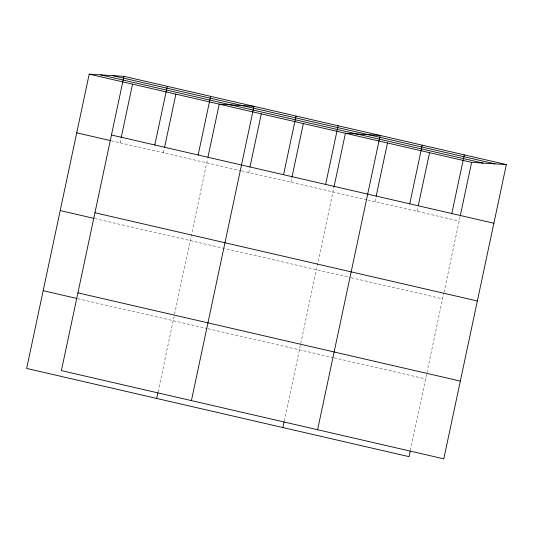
<?xml version="1.0" encoding="UTF-8"?>
<svg xmlns="http://www.w3.org/2000/svg" width="533" height="533" viewBox="0 0 533 533"><rect width="100%" height="100%" fill="white"/><g stroke="black" fill="none" stroke-linecap="round" stroke-linejoin="round"><path stroke-width="0.4" stroke-dasharray="2.67 2" d="M120.072 142.817L120.924 138.8M163.411 152.818L164.264 148.8M158.048 391.955L174.391 315.07M174.558 314.27L207.604 158.801M248.818 172.525L249.844 167.702M290.878 182.226L291.738 178.209M284.242 421.07L333.798 187.916M375.012 201.641L376.038 196.817M417.072 211.348L417.932 207.33M410.437 450.185L443.816 293.137M443.989 292.324L460.166 216.231M111.244 140.779L240.729 170.66M241.536 170.846L366.924 199.775M367.73 199.962L459.14 221.048M94.714 218.537L350.394 277.526M351.2 277.713L442.617 298.806M77.691 298.647L207.17 328.521M207.983 328.708L333.365 357.636M334.178 357.823L425.587 378.916"/><path stroke-width="0.8" d="M123.942 76.332L61.388 370.615L443.796 458.846L506.35 164.564L123.942 76.332L89.204 74.154L26.65 368.436L409.058 456.668L410.263 450.998M121.098 137.994L132.544 84.154M154.81 145.003L167.282 86.333M164.604 147.195L175.883 94.148M198.149 155.003L210.622 96.333M156.669 398.431L157.875 392.761M207.943 157.195L219.223 104.148L253.961 106.334L191.407 400.616M250.01 166.896L261.283 113.855M283.556 174.704L296.028 116.041M291.904 177.409L303.35 123.563M325.623 184.411L338.089 125.741M282.863 427.553L284.069 421.883M333.971 187.11L345.417 133.27L380.156 135.449L317.601 429.731M376.205 196.017L387.478 142.971M409.75 203.819L422.223 145.156M418.272 205.718L429.545 152.678M451.817 213.526L464.283 154.863M460.339 215.425L471.612 162.385L506.35 164.564M112.476 75.613L494.884 163.844M100.664 74.873L483.078 163.105M89.204 74.154L471.612 162.385M111.47 135.002L493.878 223.234M76.732 132.817L110.438 140.599M94.941 212.754L477.355 300.985M60.202 210.568L93.915 218.35M77.918 292.864L460.325 381.095M43.18 290.678L76.885 298.46"/></g></svg>
